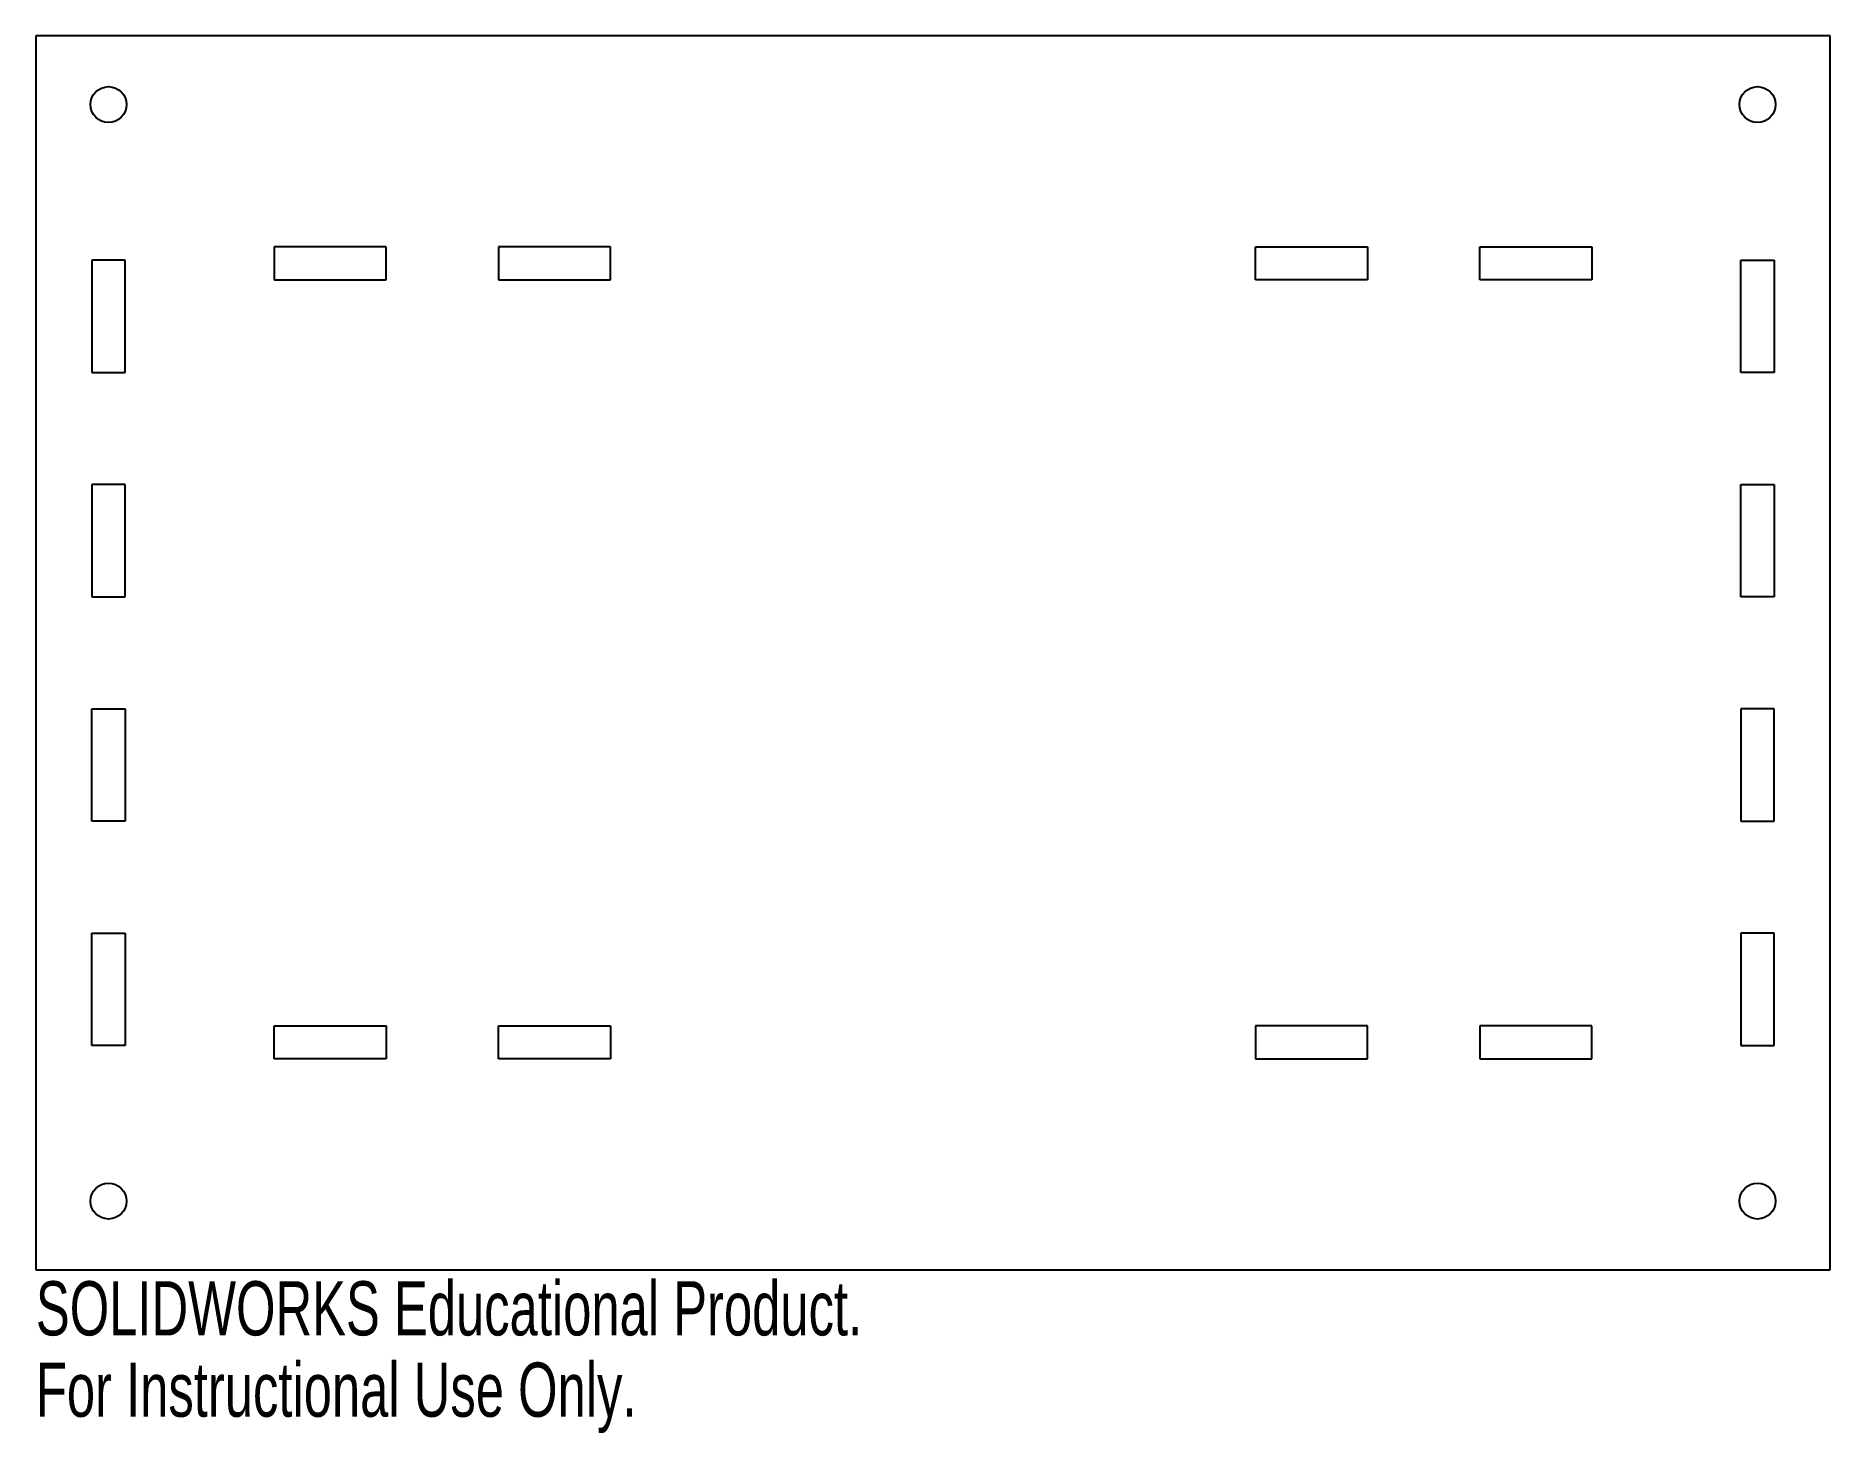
# Model space of a CAD drawing. Header units: millimetres. Extents: x -80 to 80, y -70 to 55.
import ezdxf

# ---------------------------------------------------------------- set-up
doc = ezdxf.new("R2010")
doc.units = ezdxf.units.MM
doc.styles.add('SLDTEXTSTYLE0', font='TXT', dxfattribs={"width": 0.7})

msp = doc.modelspace()

# ---------------------------------------------------------------- linework, layer by layer
at = {"color": 7, "linetype": 'Continuous', "lineweight": 25}
for p, q in [((80, 55), (-80, 55)), ((-80, 55), (-80, -55)), ((80, -55), (80, 55)), ((-58.75, 36.204), (-58.75, 33.254)), ((-48.75, 36.204), (-58.75, 36.204)), ((-48.75, 33.254), (-48.75, 36.204)), ((-38.75, 36.204), (-38.75, 33.254)), ((-28.75, 36.204), (-38.75, 36.204)), ((-28.75, 33.254), (-28.75, 36.204)), ((28.75, 36.204), (38.75, 36.204)), ((28.75, 33.254), (28.75, 36.204)), ((38.75, 36.204), (38.75, 33.254)), ((48.75, 36.204), (58.75, 36.204)), ((48.75, 33.254), (48.75, 36.204)), ((58.75, 36.204), (58.75, 33.254)), ((-75, 35), (-75, 25)), ((-72.05, 35), (-75, 35)), ((-72.05, 25), (-72.05, 35)), ((72.05, 35), (75, 35)), ((72.05, 25), (72.05, 35)), ((75, 35), (75, 25)), ((-58.75, 33.254), (-48.75, 33.254)), ((-38.75, 33.254), (-28.75, 33.254)), ((38.75, 33.254), (28.75, 33.254)), ((58.75, 33.254), (48.75, 33.254)), ((-75, 25), (-72.05, 25)), ((75, 25), (72.05, 25)), ((-75, 15), (-75, 5)), ((-72.05, 15), (-75, 15)), ((-72.05, 5), (-72.05, 15)), ((72.05, 15), (75, 15)), ((72.05, 5), (72.05, 15)), ((75, 15), (75, 5)), ((-75, 5), (-72.05, 5)), ((75, 5), (72.05, 5)), ((-75, -15), (-75, -5)), ((-75, -5), (-72.05, -5)), ((-72.05, -5), (-72.05, -15)), ((72.05, -5), (72.05, -15)), ((75, -5), (72.05, -5)), ((75, -15), (75, -5)), ((-72.05, -15), (-75, -15)), ((72.05, -15), (75, -15)), ((-75, -35), (-75, -25)), ((-75, -25), (-72.05, -25)), ((-72.05, -25), (-72.05, -35)), ((72.05, -25), (72.05, -35)), ((75, -25), (72.05, -25)), ((75, -35), (75, -25)), ((-58.75, -36.204), (-58.75, -33.254)), ((-58.75, -33.254), (-48.75, -33.254)), ((-48.75, -33.254), (-48.75, -36.204)), ((-38.75, -36.204), (-38.75, -33.254)), ((-38.75, -33.254), (-28.75, -33.254)), ((-28.75, -33.254), (-28.75, -36.204)), ((28.75, -33.254), (28.75, -36.204)), ((38.75, -33.254), (28.75, -33.254)), ((38.75, -36.204), (38.75, -33.254)), ((48.75, -33.254), (48.75, -36.204)), ((58.75, -33.254), (48.75, -33.254)), ((58.75, -36.204), (58.75, -33.254)), ((-72.05, -35), (-75, -35)), ((72.05, -35), (75, -35)), ((-48.75, -36.204), (-58.75, -36.204)), ((-28.75, -36.204), (-38.75, -36.204)), ((28.75, -36.204), (38.75, -36.204)), ((48.75, -36.204), (58.75, -36.204)), ((-80, -55), (80, -55))]:
    msp.add_line(p, q, dxfattribs=at)
for centre in [(-73.525, 48.875), (73.525, 48.875), (-73.525, -48.875), (73.525, -48.875)]:
    msp.add_circle(centre, 1.6, dxfattribs=at)

# ---------------------------------------------------------------- texts
at = {"color": 7, "linetype": 'Continuous', "char_height": 4.83362, "attachment_point": 1, "style": 'SLDTEXTSTYLE0'}
for s, insert in [('SOLIDWORKS Educational Product.', (-80, -56.02)), ('For Instructional Use Only.', (-80, -63.27))]:
    msp.add_mtext(s, dxfattribs=dict(at, insert=insert))

doc.saveas('drawing.dxf')
